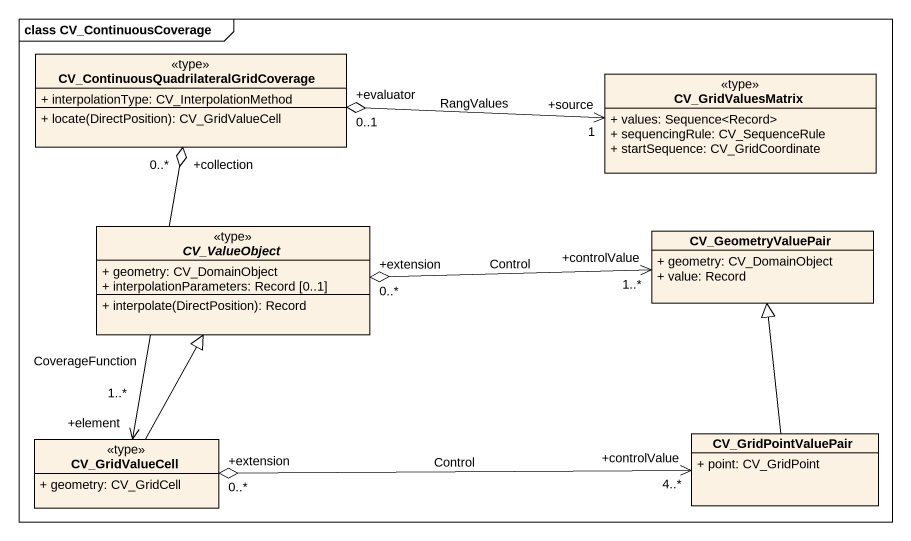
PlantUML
@startuml
mainframe class CV_ContinuousCoverage
hide circle
hide empty members
skinparam classAttributeIconSize 0
class "CV_ContinuousQuadrilateralGridCoverage" as CV_ContinuousQuadrilateralGr <<type>> {
  + interpolationType: CV_InterpolationMethod
  + locate(DirectPosition): CV_GridValueCell
}
class CV_GridValuesMatrix <<type>> {
  + values: Sequence<Record>
  + sequencingRule: CV_SequenceRule
  + startSequence: CV_GridCoordinate
}
abstract class CV_ValueObject <<type>> {
  + geometry: CV_DomainObject
  + interpolationParameters: Record [0..1]
  + interpolate(DirectPosition): Record
}
class CV_GeometryValuePair {
  + geometry: CV_DomainObject
  + value: Record
}
class CV_GridValueCell <<type>> {
  + geometry: CV_GridCell
}
class CV_GridPointValuePair {
  + point: CV_GridPoint
}
CV_GridValuesMatrix "+source\n1" <-left-o "+evaluator\n0..1" CV_ContinuousQuadrilateralGr : RangValues
CV_GeometryValuePair "+controlValue\n1..*" <-left-o "+extension\n0..*" CV_ValueObject : Control
CV_GridValueCell "+element\n1..*" <-up-o "+collection\n0..*" CV_ContinuousQuadrilateralGr : CoverageFunction
CV_GridValueCell -up-|> CV_ValueObject
CV_GridPointValuePair -up-|> CV_GeometryValuePair
CV_GridPointValuePair "+controlValue\n4..*" <-left-o "+extension\n0..*" CV_GridValueCell : Control
@enduml
